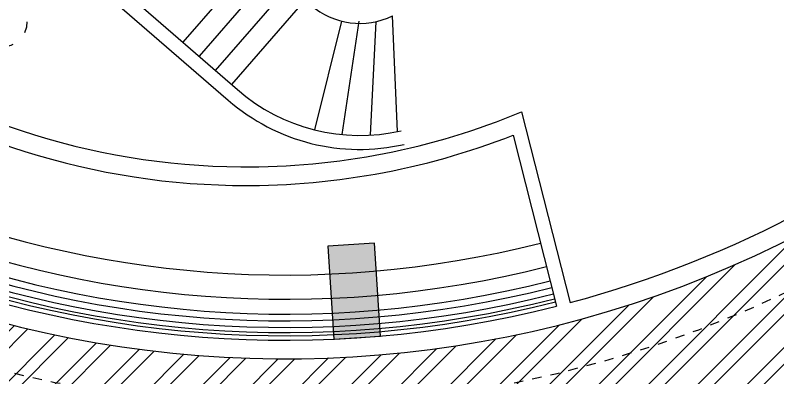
# Model space of a CAD drawing. Header units: millimetres. Extents: x 261 to 423, y 98 to 222.
# Drawn here: x 276.99 to 285.17, y 156.6 to 160.49 of the extents above; entities that cross this region are included whole.
import ezdxf

# ---------------------------------------------------------------- set-up
doc = ezdxf.new("R2010")
doc.units = ezdxf.units.MM
doc.linetypes.add('ACAD_ISO03W100', pattern=[30, 12, -18])
doc.linetypes.add('HIDDEN2', pattern=[0.1875, 0.125, -0.0625])
for name, color, linetype in [('COLUMNAS', 5, 'Continuous'), ('Escaleras', 4, 'Continuous'), ('hach', 15, 'Continuous'), ('Muro-Alto', 6, 'Continuous')]:
    doc.layers.add(name, color=color, linetype=linetype)

msp = doc.modelspace()

# ---------------------------------------------------------------- hatches: boundary and pattern name
h = msp.add_hatch()
h.set_pattern_fill('ANSI32', color=256, style=0)
h.set_pattern_definition([(45, (148.9423146511646, -342.1093582048333), (-0.2651650429449553, 0.2651650429449554), []), (45, (149.1190913461646, -342.1093582048333), (-0.2651650429449553, 0.2651650429449554), [])])
edge = h.paths.add_edge_path()
edge.add_line((290.5330707457651, 181.8144313162121), (287.3874746284466, 178.1746464262807))
edge.add_arc((279.8869612331578, 168.8075604969696), 12.00000000000018, 51.31467232360039, 309.9744530865262)
edge.add_line((287.5963130366806, 159.6115888370783), (290.7104902408621, 156.0499775838144))
edge.add_arc((277.0183992830579, 168.6400846351467), 18.60064919191771, 264.56368464337567, 317.4009432436241, ccw=False)
edge.add_arc((283.7968491480242, 168.8054606564713), 20.54199483837515, 114.5278371913281, 245.4324374320702, ccw=False)
edge.add_arc((277.0051242779085, 168.8078151391352), 18.76639017006179, 43.87444224061778, 95.30772634044018, ccw=False)
at = {"layer": 'COLUMNAS'}
msp.add_hatch(color=256, dxfattribs=at).paths.add_polyline_path([(280.3419875882988, 158.014268236787), (280.4071644005883, 157.0163945057271), (280.9061012661184, 157.0489829118716), (280.8409244538288, 158.0468566429319)])
at = {"layer": 'hach'}
h = msp.add_hatch(dxfattribs=at)
h.set_pattern_fill('PHANTSQR', color=256, scale=0.75, angle=-90.00000000000001, style=0, pattern_type=2)
h.set_pattern_definition([(270, (190.6146238058702, 423.891127481612), (0.75, -1.377682148050174e-16), [0.135, -0.1125, 0.135, -0.1125, 0.135, -0.12]), (360, (190.6746238058702, 423.2011274816119), (1.836909530733566e-16, 0.75), [0.135, -0.1125, 0.135, -0.1125, 0.135, -0.12])])
edge = h.paths.add_edge_path()
edge.add_line((275.1900084095013, 149.1326853905813), (274.7231995253746, 142.146501683155))
edge.add_arc((277.0051242779082, 168.8078151391309), 26.75878950502112, 265.1080131403588, 285.0870774542746)
edge.add_line((283.9700825888735, 142.9713646959964), (287.0227808193154, 141.5602677603848))
edge.add_line((287.0227808193154, 141.5602677603848), (287.8814433168532, 143.5004820202377))
edge.add_arc((288.1413747418218, 143.9276336771226), 0.500022883142105, 115.00288887509501, 238.6785434976863, ccw=False)
edge.add_arc((277.0051242779087, 168.8078151391318), 26.75878950502171, 294.0964345951739, 316.9122527552921)
edge.add_line((296.5472924559671, 150.5284147475833), (300.2455349310729, 149.4744487061558))
edge.add_arc((300.5340471684887, 149.3922252979235), 0.300000000000046, 90.00000000001091, 164.0929218391774, ccw=False)
edge.add_line((300.5340471684887, 149.6922252979235), (300.7789524627283, 150.6365477993669))
edge.add_arc((231.6797250288821, 168.013315216571), 71.2506510694886, 345.8842135860036, 352.4847349924652)
edge.add_arc((305.9115036570263, 158.2203954930551), 3.624299581640657, 163.2020153892654, 172.4847349924676, ccw=False)
edge.add_line((302.4418541574412, 159.2678112689097), (307.7886788212842, 158.5758546171743))
edge.add_line((307.7886788212842, 158.5758546171743), (308.093727330745, 161.2924044586831))
edge.add_line((308.093727330745, 161.2924044586831), (312.94820174224, 162.7408353135618))
edge.add_line((312.94820174224, 162.7408353135618), (318.0402389398172, 164.0713981479851))
edge.add_arc((282.1841728939564, 168.8291667099711), 36.17034467591587, 352.4415334696763, 368.9341316883094)
edge.add_line((317.9156818722054, 174.4463813321723), (316.0269155725412, 174.1078928696494))
edge.add_line((316.0269155725412, 174.1078928696494), (308.7580129922226, 176.1213429801948))
edge.add_line((308.7580129922226, 176.1213429801948), (308.404949972454, 179.3096268191426))
edge.add_line((308.404949972454, 179.3096268191426), (302.7494689556235, 178.5784050540793))
edge.add_arc((302.4494689556254, 178.5784050540684), 0.2999999999980787, -159.33915033435733, 2.084391326206969e-09, ccw=False)
edge.add_line((302.1687633528525, 178.472554382976), (302.0390303799595, 178.776361364986))
edge.add_line((302.0390303799595, 178.776361364986), (301.2905452194785, 183.0205963144072))
edge.add_line((301.2905452194785, 183.0205963144072), (299.1215307863272, 182.6264417717936))
edge.add_line((299.1215307863272, 182.6264417717936), (299.30692065293, 181.6604871650385))
edge.add_line((299.30692065293, 181.6604871650385), (299.1595483788192, 181.6338787262731))
edge.add_arc((228.1009849832268, 168.804958886573), 72.20734461326546, 10.23394494489172, 18.57311784114455)
edge.add_line((296.5476234764098, 191.8040522400596), (298.7752396944782, 192.552534694763))
edge.add_line((298.7752396944782, 192.552534694763), (298.0945329846887, 194.4896843644243))
edge.add_line((298.0945329846887, 194.4896843644243), (297.4053114486832, 196.1525053633001))
edge.add_line((297.4053114486832, 196.1525053633001), (289.6992852343608, 192.9584398399971))
edge.add_arc((289.3164021950038, 193.8065366389523), 0.9305200708341903, 209.2043544905927, 294.2973428620019, ccw=False)
edge.add_arc((288.1357026047232, 193.6905361866449), 0.5000252243924529, 245.003426011123, 317.46699015744235, ccw=False)
edge.add_arc((277.8727616100916, 173.9096899115106), 21.78517739798697, 62.52261259222409, 98.17434141871065)
edge.add_line((274.7752215401918, 195.4735300096269), (275.2078125425219, 188.4845792725961))
edge.add_arc((277.0051242779072, 168.8078151391329), 19.75867850434584, 66.24037238096338, 95.21901910246697, ccw=False)
edge.add_arc((277.0051242779077, 168.8078151391329), 19.75867850434559, 18.954217884265006, 66.24037238096469, ccw=False)
edge.add_arc((277.005124277908, 168.8078151391329), 19.75867850434539, -95.27086421129297, 18.95421788426529, ccw=False)
edge = h.paths.add_edge_path(flags=16)
edge.add_line((303.7840278240477, 165.765662952154), (303.4424313944709, 164.6905178481085))
edge.add_arc((304.7371915271377, 168.7656629521539), 4.275887208541501, 44.556219426830125, 252.3738424245746, ccw=False)
edge.add_line((307.7840278240477, 171.765662952154), (307.7840278240477, 165.765662952154))
edge.add_line((307.7840278240477, 165.765662952154), (303.7840278240477, 165.765662952154))

# ---------------------------------------------------------------- linework, layer by layer
msp.add_lwpolyline([(290.5330707457651, 181.8144313162121), (287.3874746284466, 178.1746464262807, 2.112170710360015), (287.5963130366806, 159.6115888370783), (290.7104902408621, 156.0499775838144, -0.2347194038372766), (275.2561867248832, 150.1230989932934, -0.6426332906026803), (275.2691419794942, 187.4937393997808, -0.2282651086255474), (290.5330707457651, 181.8144313162121)], format="xyb", close=True)
at = {"color": 1}
for points in [[(279.4296727980611, 178.9499566567353, 0.157958414841937), (274.810788433967, 177.4309449036438, 0.2426227356602708), (270.5869612331578, 168.80756049697, 0.2426227356602708), (274.810788433967, 160.1841760902959, 0.1543993718560854), (279.3200671464524, 158.6664082638805, 0.1543993718560854)], [(279.5178625267274, 178.7498469492572, 0.1608425283745794), (274.9294514731946, 177.2699487051892, 0.2427075609529405), (270.7870044344063, 168.8075604967045, 0.2427075609744118), (274.929451474291, 160.34517228794, 0.1570680065036424), (279.4103201286566, 158.8653431314575, 0.1570680065036424)]]:
    msp.add_lwpolyline(points, format="xyb", dxfattribs=at)
at = {"linetype": 'HIDDEN2', "ltscale": 0.1}
msp.add_arc((279.886961233158, 168.8075604969696), 12.5, 21.87584400868776, 337.4861873540232, dxfattribs=at)
for radius, start in [(11.75217560558913, 63.83957969022664), (11.71708607786091, 63.84176991661201), (11.66325960558648, 63.84515528552552), (11.59308056900807, 63.84961635137654), (11.52051762325373, 63.85428611110932), (11.36142198311104, 63.86473342925417), (11.10135126910279, 63.88245636053919)]:
    msp.add_arc((279.8869612331584, 168.8075604969691), radius, start, 284.2642639598591)
at = {"layer": 'COLUMNAS'}
msp.add_lwpolyline([(280.3419875882988, 158.014268236787), (280.4071644005883, 157.0163945057271), (280.9061012661184, 157.0489829118716), (280.8409244538288, 158.0468566429319)], close=True, dxfattribs=at)
at = {"layer": 'Escaleras'}
for p, q in [((277.5877742424551, 161.2440591397691), (279.3720994348316, 159.6929689140849)), ((277.4893653881065, 161.1308527027355), (279.2736905804832, 159.5797624770513))]:
    msp.add_line(p, q, dxfattribs=at)
at = {"layer": 'Escaleras', "color": 1}
for p, q in [((279.5750333097978, 161.1065767799415), (278.7877624750092, 160.2009252836739)), ((279.7486165132491, 160.9556832032737), (278.9613456784602, 160.050031707006)), ((279.9221997167003, 160.8047896266058), (279.1349288819117, 159.8991381303382)), ((280.0957829201516, 160.653896049938), (279.3085120853627, 159.7482445536704)), ((280.4896226972089, 160.4264158678608), (280.1977305038029, 159.2624575578562)), ((280.4942241967203, 159.2114328898411), (280.6767499172408, 160.4271358454599)), ((281.0905729021663, 159.24381688811), (281.0355666846174, 160.4836713389424)), ((280.8580350794932, 160.4214991921914), (280.7943206935545, 159.2054210529733))]:
    msp.add_line(p, q, dxfattribs=at)
at = {"layer": 'Escaleras'}
for radius, end in [(0.8, 296.0519874880714), (2, 282.8438931084557), (2.149999999999773, 282.8438931084557)]:
    msp.add_arc((280.6842174928126, 161.2023880745302), radius, 229.0000000000062, end, dxfattribs=at)
at = {"layer": 'Escaleras', "color": 1, "linetype": 'ACAD_ISO03W100', "ltscale": 0.01}
msp.add_spline([(274.7857878457722, 160.4461436205889), (277.0103752488383, 160.2028799987644), (275.1614867931876, 163.2143405750668)], degree=3, dxfattribs=at)
at = {"layer": 'Muro-Alto'}
for p, q in [((282.4197110832099, 159.4540098968729), (282.9397926981728, 157.4083184148745)), ((282.3286209917089, 159.2035244643517), (282.7944172583145, 157.3713592281139))]:
    msp.add_line(p, q, dxfattribs=at)
for points in [[(279.4103201286566, 158.8653431314575, 0.1006164732937086), (282.4197110832099, 159.4540098968729, 0.09522066593416381)], [(279.3200671464526, 158.666408263881, 0.09779278096107755), (282.3286209917089, 159.2035244643517, 0.09779278096107755)]]:
    msp.add_lwpolyline(points, format="xyb", dxfattribs=at)
for radius, start, end in [(12, 51.31467232359969, 309.9744530865233), (11.8, 63.83661555286221, 284.2642639598624), (11.8, 284.9926197570216, 337.6084945742922)]:
    msp.add_arc((279.886961233158, 168.8075604969696), radius, start, end, dxfattribs=at)

doc.saveas('drawing.dxf')
